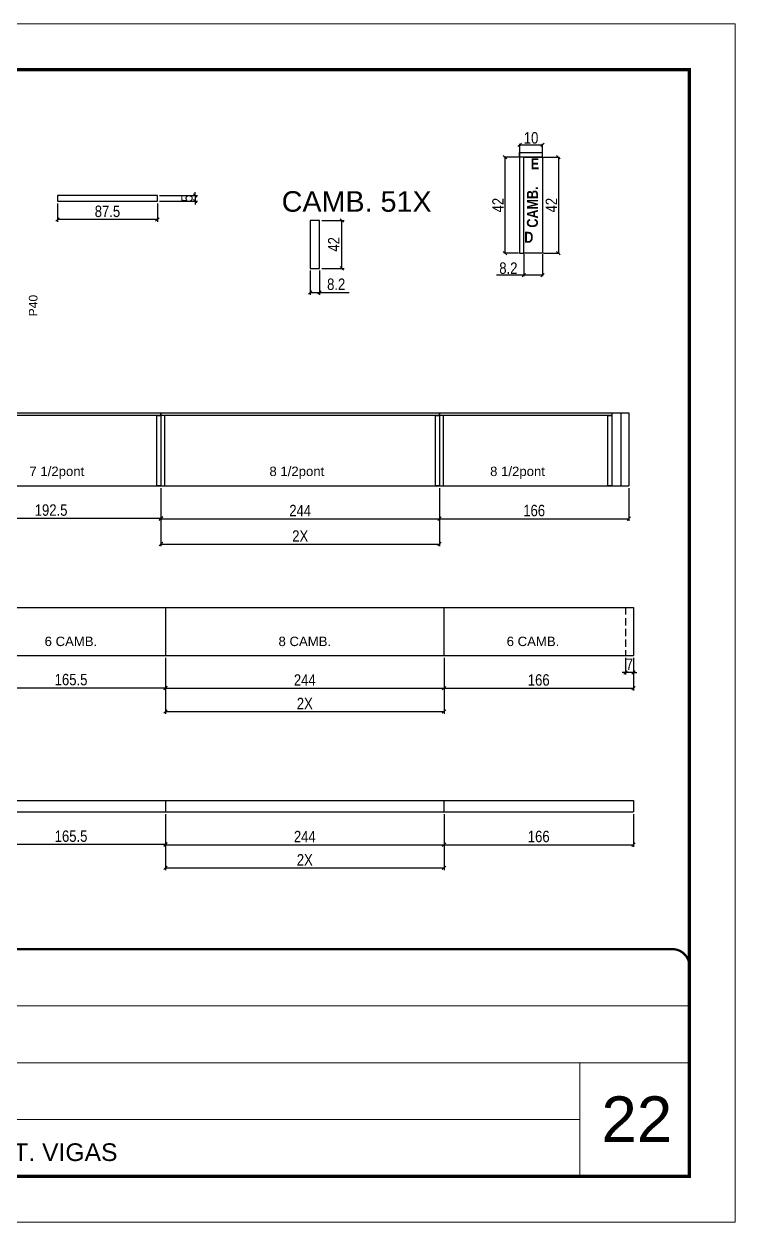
# Model space of a CAD drawing. Extents: x -3394 to 16474, y -5031 to 14397.
# Drawn here: x 6719 to 7342, y 7604 to 8654 of the extents above; entities that cross this region are included whole.
import ezdxf

# ---------------------------------------------------------------- set-up
doc = ezdxf.new("R2010")
doc.units = 0
for name, pattern in [('CONTINUO', [0]), ('DASHED', [0.75, 0.5, -0.25]), ('HIDDEN', [0.375, 0.25, -0.125])]:
    doc.linetypes.add(name, pattern=pattern)
doc.layers.get('0').update_dxf_attribs({"linetype": 'CONTINUOUS'})
doc.layers.get('Defpoints').update_dxf_attribs({"linetype": 'CONTINUOUS'})
for name, color, linetype, lineweight in [('CARIMBO', 255, 'CONTINUOUS', 9), ('Folhas', 255, 'CONTINUOUS', 9), ('SARRAFO DE PRESSAO', 251, 'DASHED', 9)]:
    doc.layers.add(name, color=color, linetype=linetype, lineweight=lineweight)
for name, color, linetype in [('COTA', 241, 'CONTINUOUS'), ('detalhes', 4, 'CONTINUOUS'), ('NOMENCLATURA', 7, 'CONTINUOUS'), ('Painéis', 200, 'CONTINUOUS'), ('PONTALETE', 7, 'CONTINUOUS'), ('SARR_2.2x7', 40, 'CONTINUOUS'), ('SARR_3.5x7', 81, 'CONTINUOUS')]:
    doc.layers.add(name, color=color, linetype=linetype)
doc.styles.add('ARIAL', font='arial.ttf')
doc.styles.add('COTA TECNICA', font='techl___.ttf', dxfattribs={"height": 10})
doc.styles.add('COTA TECNICA 2X', font='techl___.ttf', dxfattribs={"height": 10})
doc.styles.add('TECNICA', font='techb___.ttf', dxfattribs={"height": 10})
doc.dimstyles.new('PAINEL', dxfattribs={"dimtxt": 10, "dimasz": 3, "dimexe": 3, "dimexo": 3, "dimgap": 3, "dimtad": 1, "dimdec": 1, "dimzin": 12, "dimdsep": 46, "dimtxsty": 'COTA TECNICA', "dimblk1": 'OBLIQUE', "dimblk2": 'OBLIQUE', "dimsah": 1, "dimcen": 0.9, "dimclrd": 4, "dimclre": 4, "dimclrt": 240, "dimadec": 1, "dimazin": 3, "dimtfac": 1, "dimtdec": 1, "dimtmove": 0, "dimatfit": 3, "dimfxl": 1, "dimtolj": 1, "dimtzin": 12, "dimarcsym": 0})
doc.dimstyles.new('SECAO', dxfattribs={"dimscale": 0.333333, "dimtxt": 5, "dimasz": 9, "dimexe": 3, "dimexo": 3, "dimgap": 3, "dimtad": 1, "dimdec": 1, "dimlfac": 0.5, "dimzin": 12, "dimdsep": 46, "dimtxsty": 'COTA TECNICA 2X', "dimblk1": 'OBLIQUE', "dimblk2": 'OBLIQUE', "dimsah": 1, "dimcen": 0.9, "dimclrd": 4, "dimclre": 4, "dimclrt": 240, "dimadec": 1, "dimazin": 3, "dimtfac": 1, "dimtdec": 1, "dimtmove": 0, "dimatfit": 3, "dimfxl": 1, "dimtolj": 1, "dimtzin": 12, "dimarcsym": 0})

# ---------------------------------------------------------------- blocks, each defined once
blk = doc.blocks.new('9999999999')
at = {"color": 30, "linetype": 'CONTINUO'}
for p, q in [((98564.6, 34379.6), (99584, 34379.6)), ((98564.6, 34329.8), (99488, 34329.8)), ((99584, 34329.8), (99488, 34329.8)), ((99488, 34329.8), (99488, 34230.2)), ((98564.6, 34280), (99488, 34280))]:
    blk.add_line(p, q, dxfattribs=at)
at = {"color": 30, "linetype": 'CONTINUO', "const_width": 2}
blk.add_lwpolyline([(99584, 34230.2), (99584, 34414.4, 0.414214), (99569, 34429.4), (98229, 34429.4, 0.414214), (98214, 34414.4), (98214, 34245.2, 0.414214), (98229, 34230.2), (99584, 34230.2)], format="xyb", dxfattribs=at)
at = {"layer": 'Folhas'}
blk.add_lwpolyline([(98139, 34190.2), (99624, 34190.2), (99624, 35240.2), (98139, 35240.2)], close=True, dxfattribs=at)
at = {"layer": 'Folhas', "color": 30, "const_width": 3}
blk.add_lwpolyline([(98214, 34230.2), (99584, 34230.2), (99584, 35200.2), (98214, 35200.2)], close=True, dxfattribs=at)
at = {"color": 7, "linetype": 'Continuous', "ltscale": 5, "style": 'ARIAL'}
blk.add_text('PAINÉIS DE LAT. VIGAS', height=15.483, dxfattribs=at).set_placement((98837.7, 34243.7))
blk = doc.blocks.new('_Oblique')
at = {"color": 0, "linetype": 'ByBlock', "lineweight": -2}
blk.add_line((-0.5, -0.5), (0.5, 0.5), dxfattribs=at)
blk = doc.blocks.new('*D737')
at = {"layer": 'COTA', "color": 4, "lineweight": -2, "transparency": 16777216}
for p, q in [((7153.5, 8537.9), (7153.5, 8548.7)), ((7153.5, 8547.7), (7173.5, 8547.7)), ((7173.5, 8537.9), (7173.5, 8548.7))]:
    blk.add_line(p, q, dxfattribs=at)
at = {"layer": 'Defpoints', "color": 0, "transparency": 16777216}
for p in [(7173.5, 8547.7), (7153.5, 8536.9), (7173.5, 8536.9)]:
    blk.add_point(p, dxfattribs=at)
at = {"layer": 'COTA', "color": 4, "lineweight": -2, "transparency": 16777216, "xscale": 3, "yscale": 3, "zscale": 3, "rotation": 180}
blk.add_blockref('_Oblique', (7153.5, 8547.7), dxfattribs=at)
at = {"layer": 'COTA', "color": 4, "lineweight": -2, "transparency": 16777216, "xscale": 3, "yscale": 3, "zscale": 3}
blk.add_blockref('_Oblique', (7173.5, 8547.7), dxfattribs=at)
at = {"layer": 'COTA', "color": 240, "transparency": 16777216, "insert": (7163.5, 8553.8), "char_height": 10, "attachment_point": 5, "style": 'COTA TECNICA 2X'}
blk.add_mtext('\\A1;10', dxfattribs=at)
blk = doc.blocks.new('*D738')
at = {"layer": 'COTA', "color": 4, "lineweight": -2, "transparency": 16777216}
for p, q in [((7152.5, 8536.9), (7139.6, 8536.9)), ((7140.6, 8536.9), (7140.6, 8452.9)), ((7152.5, 8452.9), (7139.6, 8452.9))]:
    blk.add_line(p, q, dxfattribs=at)
at = {"layer": 'Defpoints', "color": 0, "transparency": 16777216}
for p in [(7153.5, 8536.9), (7140.6, 8452.9), (7153.5, 8452.9)]:
    blk.add_point(p, dxfattribs=at)
at = {"layer": 'COTA', "color": 4, "lineweight": -2, "transparency": 16777216, "xscale": 3, "yscale": 3, "zscale": 3}
for p, rotation in [((7140.6, 8536.9), 90), ((7140.6, 8452.9), 270)]:
    blk.add_blockref('_Oblique', p, dxfattribs=dict(at, rotation=rotation))
at = {"layer": 'COTA', "color": 240, "transparency": 16777216, "insert": (7134.5, 8494.9), "char_height": 10, "attachment_point": 5, "rotation": 90, "style": 'COTA TECNICA 2X'}
blk.add_mtext('\\A1;42', dxfattribs=at)
blk = doc.blocks.new('*D739')
at = {"layer": 'COTA', "color": 4, "lineweight": -2, "transparency": 16777216}
for p, q in [((7174.5, 8536.9), (7188.4, 8536.9)), ((7187.4, 8536.9), (7187.4, 8452.9)), ((7174.5, 8452.9), (7188.4, 8452.9))]:
    blk.add_line(p, q, dxfattribs=at)
at = {"layer": 'Defpoints', "color": 0, "transparency": 16777216}
for p in [(7173.5, 8536.9), (7173.5, 8452.9), (7187.4, 8452.9)]:
    blk.add_point(p, dxfattribs=at)
at = {"layer": 'COTA', "color": 4, "lineweight": -2, "transparency": 16777216, "xscale": 3, "yscale": 3, "zscale": 3}
for p, rotation in [((7187.4, 8536.9), 90), ((7187.4, 8452.9), 270)]:
    blk.add_blockref('_Oblique', p, dxfattribs=dict(at, rotation=rotation))
at = {"layer": 'COTA', "color": 240, "transparency": 16777216, "insert": (7181.3, 8494.9), "char_height": 10, "attachment_point": 5, "rotation": 90, "style": 'COTA TECNICA 2X'}
blk.add_mtext('\\A1;42', dxfattribs=at)
blk = doc.blocks.new('*D740')
at = {"layer": 'COTA', "color": 4, "lineweight": -2, "transparency": 16777216}
for p, q in [((7157.1, 8451.9), (7157.1, 8432.5)), ((7173.5, 8451.9), (7173.5, 8432.5)), ((7157.1, 8433.5), (7133.1, 8433.5)), ((7173.5, 8433.5), (7157.1, 8433.5))]:
    blk.add_line(p, q, dxfattribs=at)
at = {"layer": 'Defpoints', "color": 0, "transparency": 16777216}
for p in [(7157.1, 8452.9), (7173.5, 8452.9), (7157.1, 8433.5)]:
    blk.add_point(p, dxfattribs=at)
at = {"layer": 'COTA', "color": 4, "lineweight": -2, "transparency": 16777216, "xscale": 3, "yscale": 3, "zscale": 3, "rotation": 180}
blk.add_blockref('_Oblique', (7157.1, 8433.5), dxfattribs=at)
at = {"layer": 'COTA', "color": 4, "lineweight": -2, "transparency": 16777216, "xscale": 3, "yscale": 3, "zscale": 3}
blk.add_blockref('_Oblique', (7173.5, 8433.5), dxfattribs=at)
at = {"layer": 'COTA', "color": 240, "transparency": 16777216, "insert": (7143.6, 8439.6), "char_height": 10, "attachment_point": 5, "style": 'COTA TECNICA 2X'}
blk.add_mtext('\\A1;8.2', dxfattribs=at)
blk = doc.blocks.new('*D744')
at = {"layer": 'COTA', "color": 4, "linetype": 'Continuous', "lineweight": -2, "transparency": 16777216}
for p, q in [((6646.7, 8246.8), (6646.7, 8218.5)), ((6839.2, 8246.8), (6839.2, 8218.5)), ((6646.7, 8220.5), (6839.2, 8220.5))]:
    blk.add_line(p, q, dxfattribs=at)
at = {"layer": 'Defpoints', "color": 0, "linetype": 'Continuous', "transparency": 16777216}
for p in [(6646.7, 8248.8), (6839.2, 8248.8), (6839.2, 8220.5)]:
    blk.add_point(p, dxfattribs=at)
at = {"layer": 'COTA', "color": 4, "linetype": 'Continuous', "lineweight": -2, "transparency": 16777216, "xscale": 3, "yscale": 3, "zscale": 3, "rotation": 180}
blk.add_blockref('_Oblique', (6646.7, 8220.5), dxfattribs=at)
at = {"layer": 'COTA', "color": 4, "linetype": 'Continuous', "lineweight": -2, "transparency": 16777216, "xscale": 3, "yscale": 3, "zscale": 3}
blk.add_blockref('_Oblique', (6839.2, 8220.5), dxfattribs=at)
at = {"layer": 'COTA', "color": 240, "linetype": 'Continuous', "transparency": 16777216, "insert": (6742.9, 8227.6), "char_height": 10, "attachment_point": 5, "style": 'COTA TECNICA'}
blk.add_mtext('\\A1;192.5', dxfattribs=at)
blk = doc.blocks.new('*D745')
at = {"layer": 'COTA', "color": 4, "linetype": 'Continuous', "lineweight": -2, "transparency": 16777216}
for p, q in [((6839.2, 8246.8), (6839.2, 8218.1)), ((7083.2, 8246.8), (7083.2, 8218.1)), ((6839.2, 8220.1), (7083.2, 8220.1))]:
    blk.add_line(p, q, dxfattribs=at)
at = {"layer": 'Defpoints', "color": 0, "linetype": 'Continuous', "transparency": 16777216}
for p in [(6839.2, 8248.8), (7083.2, 8248.8), (7083.2, 8220.1)]:
    blk.add_point(p, dxfattribs=at)
at = {"layer": 'COTA', "color": 4, "linetype": 'Continuous', "lineweight": -2, "transparency": 16777216, "xscale": 3, "yscale": 3, "zscale": 3, "rotation": 180}
blk.add_blockref('_Oblique', (6839.2, 8220.1), dxfattribs=at)
at = {"layer": 'COTA', "color": 4, "linetype": 'Continuous', "lineweight": -2, "transparency": 16777216, "xscale": 3, "yscale": 3, "zscale": 3}
blk.add_blockref('_Oblique', (7083.2, 8220.1), dxfattribs=at)
at = {"layer": 'COTA', "color": 240, "linetype": 'Continuous', "transparency": 16777216, "insert": (6961.2, 8227.2), "char_height": 10, "attachment_point": 5, "style": 'COTA TECNICA'}
blk.add_mtext('\\A1;244', dxfattribs=at)
blk = doc.blocks.new('*D752')
at = {"layer": 'COTA', "color": 4, "linetype": 'Continuous', "lineweight": -2, "transparency": 16777216}
for p, q in [((7083.2, 8246.8), (7083.2, 8218.1)), ((7249.2, 8246.8), (7249.2, 8218.1)), ((7083.2, 8220.1), (7249.2, 8220.1))]:
    blk.add_line(p, q, dxfattribs=at)
at = {"layer": 'Defpoints', "color": 0, "linetype": 'Continuous', "transparency": 16777216}
for p in [(7083.2, 8248.8), (7249.2, 8248.8), (7249.2, 8220.1)]:
    blk.add_point(p, dxfattribs=at)
at = {"layer": 'COTA', "color": 4, "linetype": 'Continuous', "lineweight": -2, "transparency": 16777216, "xscale": 3, "yscale": 3, "zscale": 3, "rotation": 180}
blk.add_blockref('_Oblique', (7083.2, 8220.1), dxfattribs=at)
at = {"layer": 'COTA', "color": 4, "linetype": 'Continuous', "lineweight": -2, "transparency": 16777216, "xscale": 3, "yscale": 3, "zscale": 3}
blk.add_blockref('_Oblique', (7249.2, 8220.1), dxfattribs=at)
at = {"layer": 'COTA', "color": 240, "linetype": 'Continuous', "transparency": 16777216, "insert": (7166.2, 8227.2), "char_height": 10, "attachment_point": 5, "style": 'COTA TECNICA'}
blk.add_mtext('\\A1;166', dxfattribs=at)
blk = doc.blocks.new('*D747')
at = {"layer": 'COTA', "color": 4, "linetype": 'Continuous', "lineweight": -2, "transparency": 16777216}
for p, q in [((6677.7, 8098.2), (6677.7, 8069.9)), ((6843.2, 8098.2), (6843.2, 8069.9)), ((6677.7, 8071.9), (6843.2, 8071.9))]:
    blk.add_line(p, q, dxfattribs=at)
at = {"layer": 'Defpoints', "color": 0, "linetype": 'Continuous', "transparency": 16777216}
for p in [(6677.7, 8100.2), (6843.2, 8100.2), (6843.2, 8071.9)]:
    blk.add_point(p, dxfattribs=at)
at = {"layer": 'COTA', "color": 4, "linetype": 'Continuous', "lineweight": -2, "transparency": 16777216, "xscale": 3, "yscale": 3, "zscale": 3, "rotation": 180}
blk.add_blockref('_Oblique', (6677.7, 8071.9), dxfattribs=at)
at = {"layer": 'COTA', "color": 4, "linetype": 'Continuous', "lineweight": -2, "transparency": 16777216, "xscale": 3, "yscale": 3, "zscale": 3}
blk.add_blockref('_Oblique', (6843.2, 8071.9), dxfattribs=at)
at = {"layer": 'COTA', "color": 240, "linetype": 'Continuous', "transparency": 16777216, "insert": (6760.4, 8079), "char_height": 10, "attachment_point": 5, "style": 'COTA TECNICA'}
blk.add_mtext('\\A1;165.5', dxfattribs=at)
blk = doc.blocks.new('*D748')
at = {"layer": 'COTA', "color": 4, "linetype": 'Continuous', "lineweight": -2, "transparency": 16777216}
for p, q in [((6843.2, 8098.2), (6843.2, 8069.6)), ((7087.2, 8098.2), (7087.2, 8069.6)), ((6843.2, 8071.6), (7087.2, 8071.6))]:
    blk.add_line(p, q, dxfattribs=at)
at = {"layer": 'Defpoints', "color": 0, "linetype": 'Continuous', "transparency": 16777216}
for p in [(6843.2, 8100.2), (7087.2, 8100.2), (7087.2, 8071.6)]:
    blk.add_point(p, dxfattribs=at)
at = {"layer": 'COTA', "color": 4, "linetype": 'Continuous', "lineweight": -2, "transparency": 16777216, "xscale": 3, "yscale": 3, "zscale": 3, "rotation": 180}
blk.add_blockref('_Oblique', (6843.2, 8071.6), dxfattribs=at)
at = {"layer": 'COTA', "color": 4, "linetype": 'Continuous', "lineweight": -2, "transparency": 16777216, "xscale": 3, "yscale": 3, "zscale": 3}
blk.add_blockref('_Oblique', (7087.2, 8071.6), dxfattribs=at)
at = {"layer": 'COTA', "color": 240, "linetype": 'Continuous', "transparency": 16777216, "insert": (6965.2, 8078.7), "char_height": 10, "attachment_point": 5, "style": 'COTA TECNICA'}
blk.add_mtext('\\A1;244', dxfattribs=at)
blk = doc.blocks.new('*D749')
at = {"layer": 'COTA', "color": 4, "linetype": 'Continuous', "lineweight": -2, "transparency": 16777216}
for p, q in [((7087.2, 8098.2), (7087.2, 8069.6)), ((7253.2, 8098.2), (7253.2, 8069.6)), ((7087.2, 8071.6), (7253.2, 8071.6))]:
    blk.add_line(p, q, dxfattribs=at)
at = {"layer": 'Defpoints', "color": 0, "linetype": 'Continuous', "transparency": 16777216}
for p in [(7087.2, 8100.2), (7253.2, 8100.2), (7253.2, 8071.6)]:
    blk.add_point(p, dxfattribs=at)
at = {"layer": 'COTA', "color": 4, "linetype": 'Continuous', "lineweight": -2, "transparency": 16777216, "xscale": 3, "yscale": 3, "zscale": 3, "rotation": 180}
blk.add_blockref('_Oblique', (7087.2, 8071.6), dxfattribs=at)
at = {"layer": 'COTA', "color": 4, "linetype": 'Continuous', "lineweight": -2, "transparency": 16777216, "xscale": 3, "yscale": 3, "zscale": 3}
blk.add_blockref('_Oblique', (7253.2, 8071.6), dxfattribs=at)
at = {"layer": 'COTA', "color": 240, "linetype": 'Continuous', "transparency": 16777216, "insert": (7170.2, 8078.7), "char_height": 10, "attachment_point": 5, "style": 'COTA TECNICA'}
blk.add_mtext('\\A1;166', dxfattribs=at)
blk = doc.blocks.new('*D758')
at = {"layer": 'COTA', "color": 4, "linetype": 'Continuous', "lineweight": -2, "transparency": 16777216}
for p, q in [((6677.7, 7961), (6677.7, 7932.7)), ((6843.2, 7961), (6843.2, 7932.7)), ((6677.7, 7934.7), (6843.2, 7934.7))]:
    blk.add_line(p, q, dxfattribs=at)
at = {"layer": 'Defpoints', "color": 0, "linetype": 'Continuous', "transparency": 16777216}
for p in [(6677.7, 7963), (6843.2, 7963), (6843.2, 7934.7)]:
    blk.add_point(p, dxfattribs=at)
at = {"layer": 'COTA', "color": 4, "linetype": 'Continuous', "lineweight": -2, "transparency": 16777216, "xscale": 3, "yscale": 3, "zscale": 3, "rotation": 180}
blk.add_blockref('_Oblique', (6677.7, 7934.7), dxfattribs=at)
at = {"layer": 'COTA', "color": 4, "linetype": 'Continuous', "lineweight": -2, "transparency": 16777216, "xscale": 3, "yscale": 3, "zscale": 3}
blk.add_blockref('_Oblique', (6843.2, 7934.7), dxfattribs=at)
at = {"layer": 'COTA', "color": 240, "linetype": 'Continuous', "transparency": 16777216, "insert": (6760.4, 7941.8), "char_height": 10, "attachment_point": 5, "style": 'COTA TECNICA'}
blk.add_mtext('\\A1;165.5', dxfattribs=at)
blk = doc.blocks.new('*D759')
at = {"layer": 'COTA', "color": 4, "linetype": 'Continuous', "lineweight": -2, "transparency": 16777216}
for p, q in [((6843.2, 7961), (6843.2, 7932.4)), ((7087.2, 7961), (7087.2, 7932.4)), ((6843.2, 7934.4), (7087.2, 7934.4))]:
    blk.add_line(p, q, dxfattribs=at)
at = {"layer": 'Defpoints', "color": 0, "linetype": 'Continuous', "transparency": 16777216}
for p in [(6843.2, 7963), (7087.2, 7963), (7087.2, 7934.4)]:
    blk.add_point(p, dxfattribs=at)
at = {"layer": 'COTA', "color": 4, "linetype": 'Continuous', "lineweight": -2, "transparency": 16777216, "xscale": 3, "yscale": 3, "zscale": 3, "rotation": 180}
blk.add_blockref('_Oblique', (6843.2, 7934.4), dxfattribs=at)
at = {"layer": 'COTA', "color": 4, "linetype": 'Continuous', "lineweight": -2, "transparency": 16777216, "xscale": 3, "yscale": 3, "zscale": 3}
blk.add_blockref('_Oblique', (7087.2, 7934.4), dxfattribs=at)
at = {"layer": 'COTA', "color": 240, "linetype": 'Continuous', "transparency": 16777216, "insert": (6965.2, 7941.5), "char_height": 10, "attachment_point": 5, "style": 'COTA TECNICA'}
blk.add_mtext('\\A1;244', dxfattribs=at)
blk = doc.blocks.new('*D760')
at = {"layer": 'COTA', "color": 4, "linetype": 'Continuous', "lineweight": -2, "transparency": 16777216}
for p, q in [((7087.2, 7961), (7087.2, 7932.4)), ((7253.2, 7961), (7253.2, 7932.4)), ((7087.2, 7934.4), (7253.2, 7934.4))]:
    blk.add_line(p, q, dxfattribs=at)
at = {"layer": 'Defpoints', "color": 0, "linetype": 'Continuous', "transparency": 16777216}
for p in [(7087.2, 7963), (7253.2, 7963), (7253.2, 7934.4)]:
    blk.add_point(p, dxfattribs=at)
at = {"layer": 'COTA', "color": 4, "linetype": 'Continuous', "lineweight": -2, "transparency": 16777216, "xscale": 3, "yscale": 3, "zscale": 3, "rotation": 180}
blk.add_blockref('_Oblique', (7087.2, 7934.4), dxfattribs=at)
at = {"layer": 'COTA', "color": 4, "linetype": 'Continuous', "lineweight": -2, "transparency": 16777216, "xscale": 3, "yscale": 3, "zscale": 3}
blk.add_blockref('_Oblique', (7253.2, 7934.4), dxfattribs=at)
at = {"layer": 'COTA', "color": 240, "linetype": 'Continuous', "transparency": 16777216, "insert": (7170.2, 7941.5), "char_height": 10, "attachment_point": 5, "style": 'COTA TECNICA'}
blk.add_mtext('\\A1;166', dxfattribs=at)
blk = doc.blocks.new('*D762')
at = {"layer": 'COTA', "color": 4, "linetype": 'Continuous', "lineweight": -2, "transparency": 16777216}
for p, q in [((6839.2, 8246.8), (6839.2, 8195.9)), ((7083.2, 8246.8), (7083.2, 8195.9)), ((6839.2, 8197.9), (7083.2, 8197.9))]:
    blk.add_line(p, q, dxfattribs=at)
at = {"layer": 'Defpoints', "color": 0, "linetype": 'Continuous', "transparency": 16777216}
for p in [(6839.2, 8248.8), (7083.2, 8248.8), (7083.2, 8197.9)]:
    blk.add_point(p, dxfattribs=at)
at = {"layer": 'COTA', "color": 4, "linetype": 'Continuous', "lineweight": -2, "transparency": 16777216, "xscale": 3, "yscale": 3, "zscale": 3, "rotation": 180}
blk.add_blockref('_Oblique', (6839.2, 8197.9), dxfattribs=at)
at = {"layer": 'COTA', "color": 4, "linetype": 'Continuous', "lineweight": -2, "transparency": 16777216, "xscale": 3, "yscale": 3, "zscale": 3}
blk.add_blockref('_Oblique', (7083.2, 8197.9), dxfattribs=at)
at = {"layer": 'COTA', "color": 240, "linetype": 'Continuous', "transparency": 16777216, "insert": (6961.2, 8204.9), "char_height": 10, "attachment_point": 5, "style": 'COTA TECNICA'}
blk.add_mtext('\\A1;2X', dxfattribs=at)
blk = doc.blocks.new('*D763')
at = {"layer": 'COTA', "color": 4, "linetype": 'Continuous', "lineweight": -2, "transparency": 16777216}
for p, q in [((6843.2, 8098.2), (6843.2, 8049.1)), ((7087.2, 8098.2), (7087.2, 8049.1)), ((6843.2, 8051.1), (7087.2, 8051.1))]:
    blk.add_line(p, q, dxfattribs=at)
at = {"layer": 'Defpoints', "color": 0, "linetype": 'Continuous', "transparency": 16777216}
for p in [(6843.2, 8100.2), (7087.2, 8100.2), (7087.2, 8051.1)]:
    blk.add_point(p, dxfattribs=at)
at = {"layer": 'COTA', "color": 4, "linetype": 'Continuous', "lineweight": -2, "transparency": 16777216, "xscale": 3, "yscale": 3, "zscale": 3, "rotation": 180}
blk.add_blockref('_Oblique', (6843.2, 8051.1), dxfattribs=at)
at = {"layer": 'COTA', "color": 4, "linetype": 'Continuous', "lineweight": -2, "transparency": 16777216, "xscale": 3, "yscale": 3, "zscale": 3}
blk.add_blockref('_Oblique', (7087.2, 8051.1), dxfattribs=at)
at = {"layer": 'COTA', "color": 240, "linetype": 'Continuous', "transparency": 16777216, "insert": (6965.2, 8058.1), "char_height": 10, "attachment_point": 5, "style": 'COTA TECNICA'}
blk.add_mtext('\\A1;2X', dxfattribs=at)
blk = doc.blocks.new('*D764')
at = {"layer": 'COTA', "color": 4, "linetype": 'Continuous', "lineweight": -2, "transparency": 16777216}
for p, q in [((6843.2, 7961), (6843.2, 7912)), ((7087.2, 7961), (7087.2, 7912)), ((6843.2, 7914), (7087.2, 7914))]:
    blk.add_line(p, q, dxfattribs=at)
at = {"layer": 'Defpoints', "color": 0, "linetype": 'Continuous', "transparency": 16777216}
for p in [(6843.2, 7963), (7087.2, 7963), (7087.2, 7914)]:
    blk.add_point(p, dxfattribs=at)
at = {"layer": 'COTA', "color": 4, "linetype": 'Continuous', "lineweight": -2, "transparency": 16777216, "xscale": 3, "yscale": 3, "zscale": 3, "rotation": 180}
blk.add_blockref('_Oblique', (6843.2, 7914), dxfattribs=at)
at = {"layer": 'COTA', "color": 4, "linetype": 'Continuous', "lineweight": -2, "transparency": 16777216, "xscale": 3, "yscale": 3, "zscale": 3}
blk.add_blockref('_Oblique', (7087.2, 7914), dxfattribs=at)
at = {"layer": 'COTA', "color": 240, "linetype": 'Continuous', "transparency": 16777216, "insert": (6965.2, 7921.1), "char_height": 10, "attachment_point": 5, "style": 'COTA TECNICA'}
blk.add_mtext('\\A1;2X', dxfattribs=at)
blk = doc.blocks.new('*D767')
at = {"layer": 'COTA', "color": 4, "linetype": 'Continuous', "lineweight": -2, "transparency": 16777216}
for p, q in [((6980.2, 8481.5), (6999.7, 8481.5)), ((6997.7, 8439.5), (6997.7, 8481.5)), ((6980.2, 8439.5), (6999.7, 8439.5))]:
    blk.add_line(p, q, dxfattribs=at)
at = {"layer": 'Defpoints', "color": 0, "linetype": 'Continuous', "transparency": 16777216}
for p in [(6978.2, 8481.5), (6997.7, 8481.5), (6978.2, 8439.5)]:
    blk.add_point(p, dxfattribs=at)
at = {"layer": 'COTA', "color": 4, "linetype": 'Continuous', "lineweight": -2, "transparency": 16777216, "xscale": 3, "yscale": 3, "zscale": 3}
for p, rotation in [((6997.7, 8481.5), 90), ((6997.7, 8439.5), 270)]:
    blk.add_blockref('_Oblique', p, dxfattribs=dict(at, rotation=rotation))
at = {"layer": 'COTA', "color": 240, "linetype": 'Continuous', "transparency": 16777216, "insert": (6990.6, 8460.5), "char_height": 10, "attachment_point": 5, "rotation": 90, "style": 'COTA TECNICA'}
blk.add_mtext('\\A1;42', dxfattribs=at)
blk = doc.blocks.new('*D768')
at = {"layer": 'COTA', "color": 4, "linetype": 'Continuous', "lineweight": -2, "transparency": 16777216}
for p, q in [((6970, 8437.5), (6970, 8416.4)), ((6978.2, 8437.5), (6978.2, 8416.4)), ((6970, 8418.4), (6978.2, 8418.4)), ((6978.2, 8418.4), (7004.2, 8418.4))]:
    blk.add_line(p, q, dxfattribs=at)
at = {"layer": 'Defpoints', "color": 0, "linetype": 'Continuous', "transparency": 16777216}
for p in [(6970, 8439.5), (6978.2, 8439.5), (6978.2, 8418.4)]:
    blk.add_point(p, dxfattribs=at)
at = {"layer": 'COTA', "color": 4, "linetype": 'Continuous', "lineweight": -2, "transparency": 16777216, "xscale": 3, "yscale": 3, "zscale": 3, "rotation": 180}
blk.add_blockref('_Oblique', (6970, 8418.4), dxfattribs=at)
at = {"layer": 'COTA', "color": 4, "linetype": 'Continuous', "lineweight": -2, "transparency": 16777216, "xscale": 3, "yscale": 3, "zscale": 3}
blk.add_blockref('_Oblique', (6978.2, 8418.4), dxfattribs=at)
at = {"layer": 'COTA', "color": 240, "linetype": 'Continuous', "transparency": 16777216, "insert": (6992.7, 8425.5), "char_height": 10, "attachment_point": 5, "style": 'COTA TECNICA'}
blk.add_mtext('\\A1;8.2', dxfattribs=at)
blk = doc.blocks.new('*D829')
at = {"layer": 'COTA', "color": 4, "linetype": 'Continuous', "lineweight": -2, "transparency": 16777216}
for p, q in [((6869.1, 8503.4), (6869.1, 8506.4)), ((6838, 8503.4), (6871.1, 8503.4)), ((6838, 8498.4), (6871.1, 8498.4)), ((6869.1, 8503.4), (6869.1, 8498.4)), ((6869.1, 8498.4), (6869.1, 8495.4))]:
    blk.add_line(p, q, dxfattribs=at)
at = {"layer": 'Defpoints', "color": 0, "linetype": 'Continuous', "transparency": 16777216}
for p in [(6836, 8503.4), (6836, 8498.4), (6869.1, 8498.4)]:
    blk.add_point(p, dxfattribs=at)
at = {"layer": 'COTA', "color": 4, "linetype": 'Continuous', "lineweight": -2, "transparency": 16777216, "xscale": 3, "yscale": 3, "zscale": 3}
for p, rotation in [((6869.1, 8503.4), 270), ((6869.1, 8498.4), 90)]:
    blk.add_blockref('_Oblique', p, dxfattribs=dict(at, rotation=rotation))
at = {"layer": 'COTA', "color": 240, "linetype": 'Continuous', "transparency": 16777216, "insert": (6862, 8500.9), "char_height": 10, "attachment_point": 5, "rotation": 90, "style": 'COTA TECNICA'}
blk.add_mtext('\\A1;5', dxfattribs=at)
blk = doc.blocks.new('*D828')
at = {"layer": 'COTA', "color": 4, "linetype": 'Continuous', "lineweight": -2, "transparency": 16777216}
for p, q in [((6748.5, 8496.4), (6748.5, 8480.3)), ((6836, 8496.4), (6836, 8480.3)), ((6836, 8482.3), (6748.5, 8482.3))]:
    blk.add_line(p, q, dxfattribs=at)
at = {"layer": 'Defpoints', "color": 0, "linetype": 'Continuous', "transparency": 16777216}
for p in [(6748.5, 8498.4), (6836, 8498.4), (6748.5, 8482.3)]:
    blk.add_point(p, dxfattribs=at)
at = {"layer": 'COTA', "color": 4, "linetype": 'Continuous', "lineweight": -2, "transparency": 16777216, "xscale": 3, "yscale": 3, "zscale": 3, "rotation": 180}
blk.add_blockref('_Oblique', (6748.5, 8482.3), dxfattribs=at)
at = {"layer": 'COTA', "color": 4, "linetype": 'Continuous', "lineweight": -2, "transparency": 16777216, "xscale": 3, "yscale": 3, "zscale": 3}
blk.add_blockref('_Oblique', (6836, 8482.3), dxfattribs=at)
at = {"layer": 'COTA', "color": 240, "linetype": 'Continuous', "transparency": 16777216, "insert": (6792.3, 8489.4), "char_height": 10, "attachment_point": 5, "style": 'COTA TECNICA'}
blk.add_mtext('\\A1;87.5', dxfattribs=at)
blk = doc.blocks.new('*D2084')
at = {"layer": 'COTA', "color": 4, "linetype": 'Continuous', "lineweight": -2, "transparency": 16777216}
for p, q in [((7246.2, 8098.2), (7246.2, 8083.4)), ((7253.2, 8098.2), (7253.2, 8083.4)), ((7246.2, 8085.4), (7243.2, 8085.4)), ((7253.2, 8085.4), (7246.2, 8085.4)), ((7253.2, 8085.4), (7256.2, 8085.4))]:
    blk.add_line(p, q, dxfattribs=at)
at = {"layer": 'Defpoints', "color": 0, "linetype": 'Continuous', "transparency": 16777216}
for p in [(7246.2, 8100.2), (7253.2, 8100.2), (7246.2, 8085.4)]:
    blk.add_point(p, dxfattribs=at)
at = {"layer": 'COTA', "color": 4, "linetype": 'Continuous', "lineweight": -2, "transparency": 16777216, "xscale": 3, "yscale": 3, "zscale": 3}
blk.add_blockref('_Oblique', (7246.2, 8085.4), dxfattribs=at)
at = {"layer": 'COTA', "color": 4, "linetype": 'Continuous', "lineweight": -2, "transparency": 16777216, "xscale": 3, "yscale": 3, "zscale": 3, "rotation": 180}
blk.add_blockref('_Oblique', (7253.2, 8085.4), dxfattribs=at)
at = {"layer": 'COTA', "color": 240, "linetype": 'Continuous', "transparency": 16777216, "insert": (7249.7, 8092.5), "char_height": 10, "attachment_point": 5, "style": 'COTA TECNICA'}
blk.add_mtext('\\A1;7', dxfattribs=at)

msp = doc.modelspace()

# ---------------------------------------------------------------- linework, layer by layer
at = {"layer": 'Painéis', "linetype": 'Continuous'}
for p, q in [((7173.47, 8536.91), (7173.47, 8540.91)), ((6673.66, 8312.77), (7249.16, 8312.77)), ((6839.16, 8312.77), (6839.16, 8248.77)), ((7083.16, 8312.77), (7083.16, 8248.77)), ((7083.16, 8312.77), (7083.16, 8248.77)), ((7249.16, 8312.77), (7249.16, 8248.77)), ((5989.16, 8248.77), (7249.16, 8248.77)), ((6677.66, 8142.23), (7253.16, 8142.23)), ((6843.16, 8142.23), (6843.16, 8100.23)), ((7087.16, 8142.23), (7087.16, 8100.23)), ((7087.16, 8142.23), (7087.16, 8100.23)), ((7253.16, 8142.23), (7253.16, 8100.23)), ((6677.66, 8100.23), (7253.16, 8100.23)), ((6677.66, 7973.05), (7253.16, 7973.05)), ((6843.16, 7973.05), (6843.16, 7963.05)), ((6843.16, 7973.05), (6843.16, 7963.05)), ((7087.16, 7973.05), (7087.16, 7963.05)), ((7087.16, 7973.05), (7087.16, 7963.05)), ((7253.16, 7973.05), (7253.16, 7963.05)), ((6677.66, 7963.05), (7253.16, 7963.05))]:
    msp.add_line(p, q, dxfattribs=at)
at = {"layer": 'Painéis', "linetype": 'Continuous', "elevation": 0}
msp.add_lwpolyline([(7173.47, 8536.91), (7153.46, 8536.91), (7153.46, 8540.91), (7173.47, 8540.91)], dxfattribs=at)
for points in [[(7157.06, 8452.91), (7157.06, 8536.91), (7153.46, 8536.91), (7153.46, 8452.91)], [(7157.06, 8536.91), (7173.47, 8536.91), (7173.47, 8452.91), (7157.06, 8452.91)]]:
    msp.add_lwpolyline(points, close=True, dxfattribs=at)
at = {"layer": 'Painéis', "linetype": 'Continuous'}
for points in [[(6748.51, 8498.42), (6836.01, 8498.42), (6836.01, 8503.42), (6748.51, 8503.42)], [(6970.02, 8439.46), (6978.22, 8439.46), (6978.22, 8481.46), (6970.02, 8481.46)]]:
    msp.add_lwpolyline(points, close=True, dxfattribs=at)
at = {"layer": 'SARR_2.2x7', "ltscale": 25}
msp.add_line((7242.16, 8312.77), (7242.16, 8248.77), dxfattribs=at)
at = {"layer": 'SARR_2.2x7', "linetype": 'HIDDEN', "ltscale": 25}
msp.add_line((7246.16, 8142.23), (7246.16, 8100.23), dxfattribs=at)
at = {"layer": 'SARR_2.2x7', "ltscale": 25}
for points in [[(6839.16, 8310.57), (6688.66, 8310.57), (6688.66, 8312.77), (6839.16, 8312.77)], [(7083.16, 8310.57), (6839.16, 8310.57), (6839.16, 8312.77), (7083.16, 8312.77)], [(7234.16, 8310.57), (7083.16, 8310.57), (7083.16, 8312.77), (7234.16, 8312.77)]]:
    msp.add_lwpolyline(points, close=True, dxfattribs=at)
at = {"layer": 'SARR_3.5x7'}
for points in [[(6839.16, 8248.77), (6835.66, 8248.77), (6835.66, 8310.57), (6839.16, 8310.57)], [(6839.16, 8248.77), (6842.66, 8248.77), (6842.66, 8310.57), (6839.16, 8310.57)], [(7083.16, 8248.77), (7079.66, 8248.77), (7079.66, 8310.57), (7083.16, 8310.57)], [(7083.16, 8248.77), (7086.66, 8248.77), (7086.66, 8310.57), (7083.16, 8310.57)], [(7234.16, 8248.77), (7230.66, 8248.77), (7230.66, 8310.57), (7234.16, 8310.57)]]:
    msp.add_lwpolyline(points, close=True, dxfattribs=at)

# ---------------------------------------------------------------- block references
at = {"layer": 'SARRAFO DE PRESSAO', "color": 6, "linetype": 'ByBlock'}
msp.add_blockref('9999999999', (-92281.77, -26586.53), dxfattribs=at)

# ---------------------------------------------------------------- texts
at = {"layer": 'CARIMBO', "style": 'ARIAL'}
msp.add_text('22', height=40, dxfattribs=at).set_placement((7225.07, 7673.82))
at = {"layer": 'detalhes', "style": 'TECNICA'}
for s, p in [('E', (7163.26, 8526.34)), ('D', (7157.56, 8461.93))]:
    msp.add_text(s, height=9.6, dxfattribs=at).set_placement(p)
msp.add_text('CAMB.', height=9.6, rotation=90, dxfattribs=at).set_placement((7169.47, 8475.21))
at = {"layer": 'NOMENCLATURA', "linetype": 'Continuous', "style": 'ARIAL'}
msp.add_text('CAMB. 51X ', height=18, dxfattribs=at).set_placement((6944.98, 8489.1))
msp.add_text('P40', height=7.567, rotation=90, dxfattribs=at).set_placement((6730.97, 8397.46))
at = {"layer": 'PONTALETE', "linetype": 'Continuous', "style": 'ARIAL'}
for s, p in [('7 1/2pont', (6723.91, 8257.47)), ('8 1/2pont', (6934.22, 8257.47)), ('8 1/2pont', (7127.59, 8257.47)), ('6 CAMB.', (6737.23, 8108.44)), ('8 CAMB.', (6942.18, 8108.44)), ('6 CAMB.', (7142.11, 8108.44))]:
    msp.add_text(s, height=8.25, dxfattribs=at).set_placement(p)

# ---------------------------------------------------------------- dimensions: what is measured, and where the dimension line sits
at = {"layer": 'COTA'}
for base, p1, p2, picture, middle in [((7173.47, 8547.73), (7153.46, 8536.91), (7173.47, 8536.91), '*D737', (7163.47, 8553.83)), ((7157.06, 8433.51), (7173.47, 8452.91), (7157.06, 8452.91), '*D740', (7143.59, 8439.61))]:
    dim = msp.add_linear_dim(base=base, p1=p1, p2=p2, dimstyle='SECAO', dxfattribs=at)
    dim.commit()
    dim.dimension.update_dxf_attribs({"geometry": picture, "text_midpoint": middle})
for base, p1, p2, picture, middle in [((7140.59, 8452.91), (7153.46, 8536.91), (7153.46, 8452.91), '*D738', (7134.51, 8494.91)), ((7187.41, 8452.91), (7173.47, 8536.91), (7173.47, 8452.91), '*D739', (7181.34, 8494.91))]:
    dim = msp.add_linear_dim(base=base, p1=p1, p2=p2, angle=90, dimstyle='SECAO', dxfattribs=at)
    dim.commit()
    dim.dimension.update_dxf_attribs({"geometry": picture, "text_midpoint": middle})
at = {"layer": 'COTA', "linetype": 'Continuous'}
for base, p1, p2, picture, middle in [((6869.1, 8498.42), (6836.01, 8503.42), (6836.01, 8498.42), '*D829', (6861.99, 8500.92)), ((6997.66, 8481.46), (6978.22, 8439.46), (6978.22, 8481.46), '*D767', (6990.59, 8460.46))]:
    dim = msp.add_linear_dim(base=base, p1=p1, p2=p2, angle=90, dimstyle='PAINEL', override={"dimexe": 2, "dimexo": 2, "dimgap": 2, "dimadec": 8, "dimtix": 1, "dimatfit": 2, "dimldrblk": 'Oblique'}, dxfattribs=at)
    dim.commit()
    dim.dimension.update_dxf_attribs({"geometry": picture, "text_midpoint": middle})
for base, p1, p2, override, picture, middle in [((6748.51, 8482.31), (6836.01, 8498.42), (6748.51, 8498.42), {"dimexe": 2, "dimexo": 2, "dimgap": 2, "dimadec": 8, "dimtix": 1, "dimatfit": 2, "dimldrblk": 'Oblique'}, '*D828', (6792.26, 8489.44)), ((6839.16, 8220.46), (6646.66, 8248.77), (6839.16, 8248.77), {"dimexe": 2, "dimexo": 2, "dimgap": 2, "dimadec": 8, "dimtix": 1, "dimtmove": 1, "dimatfit": 2, "dimldrblk": 'Oblique'}, '*D744', (6742.91, 8227.6)), ((7083.16, 8220.13), (6839.16, 8248.77), (7083.16, 8248.77), {"dimexe": 2, "dimexo": 2, "dimgap": 2, "dimadec": 8, "dimtix": 1, "dimatfit": 2, "dimldrblk": 'Oblique'}, '*D745', (6961.16, 8227.2)), ((7249.16, 8220.13), (7083.16, 8248.77), (7249.16, 8248.77), {"dimexe": 2, "dimexo": 2, "dimgap": 2, "dimadec": 8, "dimtix": 1, "dimtmove": 1, "dimatfit": 2, "dimldrblk": 'Oblique'}, '*D752', (7166.16, 8227.23)), ((6843.16, 8071.92), (6677.66, 8100.23), (6843.16, 8100.23), {"dimexe": 2, "dimexo": 2, "dimgap": 2, "dimadec": 8, "dimtix": 1, "dimtmove": 1, "dimatfit": 2, "dimldrblk": 'Oblique'}, '*D747', (6760.41, 8079.03)), ((7087.16, 8071.59), (6843.16, 8100.23), (7087.16, 8100.23), {"dimexe": 2, "dimexo": 2, "dimgap": 2, "dimadec": 8, "dimtix": 1, "dimatfit": 2, "dimldrblk": 'Oblique'}, '*D748', (6965.16, 8078.66)), ((7253.16, 8071.59), (7087.16, 8100.23), (7253.16, 8100.23), {"dimexe": 2, "dimexo": 2, "dimgap": 2, "dimadec": 8, "dimtix": 1, "dimtmove": 1, "dimatfit": 2, "dimldrblk": 'Oblique'}, '*D749', (7170.16, 8078.69)), ((7246.16, 8085.41), (7253.16, 8100.23), (7246.16, 8100.23), {"dimexe": 2, "dimexo": 2, "dimgap": 2, "dimadec": 8, "dimtix": 1, "dimatfit": 2, "dimldrblk": 'Oblique'}, '*D2084', (7249.66, 8092.48)), ((6843.16, 7934.74), (6677.66, 7963.05), (6843.16, 7963.05), {"dimexe": 2, "dimexo": 2, "dimgap": 2, "dimadec": 8, "dimtix": 1, "dimtmove": 1, "dimatfit": 2, "dimldrblk": 'Oblique'}, '*D758', (6760.41, 7941.84)), ((7087.16, 7934.41), (6843.16, 7963.05), (7087.16, 7963.05), {"dimexe": 2, "dimexo": 2, "dimgap": 2, "dimadec": 8, "dimtix": 1, "dimatfit": 2, "dimldrblk": 'Oblique'}, '*D759', (6965.16, 7941.48)), ((7253.16, 7934.41), (7087.16, 7963.05), (7253.16, 7963.05), {"dimexe": 2, "dimexo": 2, "dimgap": 2, "dimadec": 8, "dimtix": 1, "dimtmove": 1, "dimatfit": 2, "dimldrblk": 'Oblique'}, '*D760', (7170.16, 7941.51))]:
    dim = msp.add_linear_dim(base=base, p1=p1, p2=p2, dimstyle='PAINEL', override=override, dxfattribs=at)
    dim.commit()
    dim.dimension.update_dxf_attribs({"geometry": picture, "text_midpoint": middle})
dim = msp.add_linear_dim(base=(6978.22, 8418.44), p1=(6970.02, 8439.46), p2=(6978.22, 8439.46), dimstyle='PAINEL', override={"dimexe": 2, "dimexo": 2, "dimgap": 2, "dimadec": 8, "dimtix": 1, "dimatfit": 2, "dimldrblk": 'Oblique'}, dxfattribs=at)
dim.commit()
dim.dimension.update_dxf_attribs({"geometry": '*D768', "text_midpoint": (6992.7, 8418.44), "dimtype": 160})
for base, p1, p2, picture, middle in [((7083.16, 8197.86), (6839.16, 8248.77), (7083.16, 8248.77), '*D762', (6961.16, 8204.92)), ((7087.16, 8051.05), (6843.16, 8100.23), (7087.16, 8100.23), '*D763', (6965.16, 8058.11)), ((7087.16, 7914), (6843.16, 7963.05), (7087.16, 7963.05), '*D764', (6965.16, 7921.06))]:
    dim = msp.add_linear_dim(base=base, p1=p1, p2=p2, text='2X', dimstyle='PAINEL', override={"dimexe": 2, "dimexo": 2, "dimgap": 2, "dimadec": 8, "dimtix": 1, "dimatfit": 2, "dimldrblk": 'Oblique'}, dxfattribs=at)
    dim.commit()
    dim.dimension.update_dxf_attribs({"geometry": picture, "text_midpoint": middle})

doc.saveas('drawing.dxf')
